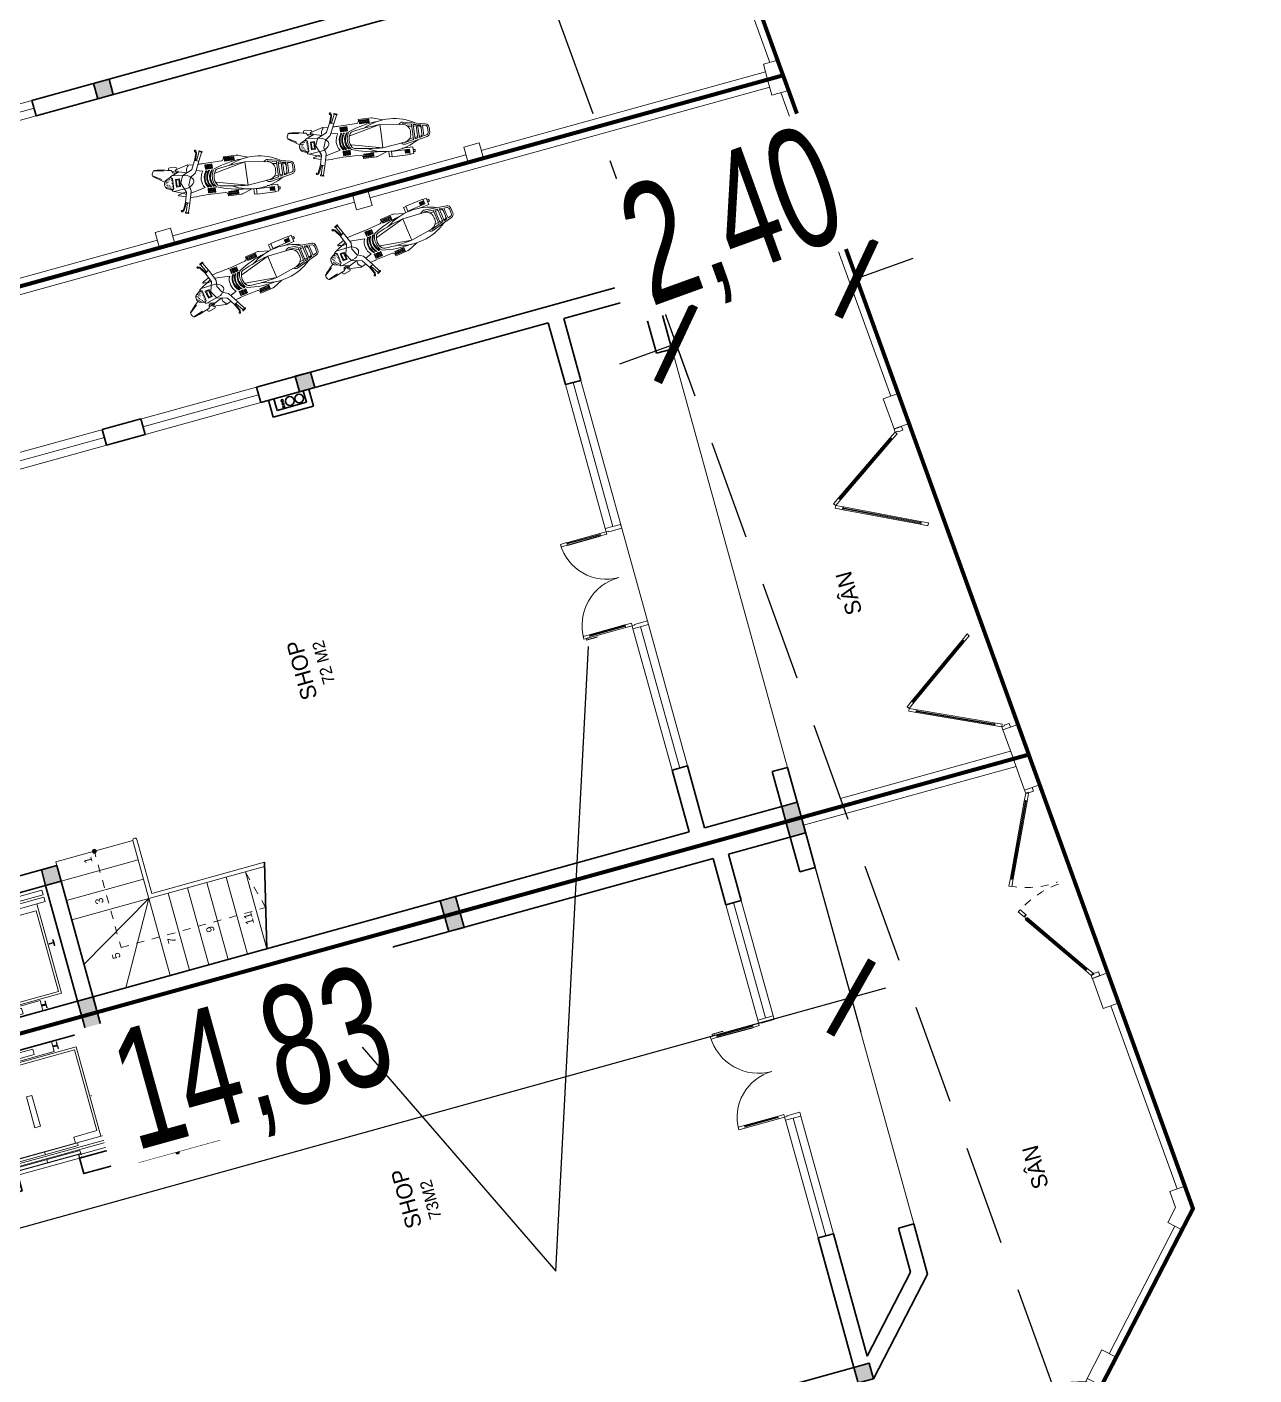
# Model space of a CAD drawing. Header units: metres. Extents: x 568336 to 569219, y 2065964 to 2066430.
# Drawn here: x 568554.39 to 568569.72, y 2066330.98 to 2066347.83 of the extents above; entities that cross this region are included whole.
import ezdxf

# ---------------------------------------------------------------- set-up
doc = ezdxf.new("R2010")
doc.units = ezdxf.units.M
for name, pattern in [('$AUDIT_BAD_LTYPE2', [0]), ('CENTER', [2, 1.25, -0.25, 0.25, -0.25]), ('HIDDEN', [0.375, 0.25, -0.125]), ('HIDDEN2', [0.1875, 0.125, -0.0625])]:
    doc.linetypes.add(name, pattern=pattern)
doc.layers.get('0').update_dxf_attribs({"linetype": 'CONTINUOUS'})
doc.layers.get('DEFPOINTS').update_dxf_attribs({"linetype": 'CONTINUOUS'})
for name, color, linetype, lineweight in [('-CENTER', 143, 'CENTER', 13), ('-CONCRETE', 1, 'CONTINUOUS', 35), ('-DOOR', 137, 'CONTINUOUS', 9), ('-FURNITURE', 46, 'CONTINUOUS', 9), ('-HATCH', 8, 'CONTINUOUS', 5), ('-KH', 143, 'CONTINUOUS', 13), ('-LINE1', 7, 'CONTINUOUS', 18), ('-LINE2', 252, 'CONTINUOUS', 9), ('-TEXT', 7, 'CONTINUOUS', 15), ('-WALL', 4, 'CONTINUOUS', 35), ('TEXT25', 2, 'CONTINUOUS', 13)]:
    doc.layers.add(name, color=color, linetype=linetype, lineweight=lineweight)
for name, color, linetype in [('-RANH GIOI LO DAT', 12, 'CONTINUOUS'), ('APOLIC', 7, 'CONTINUOUS'), ('RANHGIOI', 2, 'HIDDEN')]:
    doc.layers.add(name, color=color, linetype=linetype)
doc.styles.add('KTHUOC', font='', dxfattribs={"width": 0.8})
doc.styles.add('SVN_AVO_thuong', font='')
doc.styles.add('T1', font='', dxfattribs={"height": 200})
doc.styles.get('KTHUOC').set_extended_font_data('.VnArial NarrowH')
doc.styles.get('SVN_AVO_thuong').set_extended_font_data('SVN-Avo')
doc.styles.get('T1').set_extended_font_data('VNgeometric Light')
doc.dimstyles.new('tien', dxfattribs={"dimscale": 0, "dimtxt": 1.5, "dimasz": 0.75, "dimexe": 0.45, "dimexo": 0, "dimgap": 0.25, "dimtad": 1, "dimzin": 1, "dimtxsty": 'KTHUOC', "dimblk1": 'ARCHTICK', "dimblk2": 'ARCHTICK', "dimsah": 1, "dimcen": 1, "dimdle": 0.45, "dimclrd": 37, "dimclre": 37, "dimclrt": 7, "dimaunit": 1, "dimadec": 0, "dimazin": 0, "dimtfac": 1, "dimtix": 1, "dimtofl": 0, "dimtmove": 2, "dimatfit": 3, "dimldrblk": 'ARCHTICK', "dimfxl": 1, "dimtfill": 1, "dimtolj": 1, "dimtzin": 1, "dimarcsym": 0})

# ---------------------------------------------------------------- blocks, each defined once
blk = doc.blocks.new('X-5M-DH-2-CORE$0$A$C75E80C28')
at = {"layer": '-LINE2', "linetype": 'Continuous', "ltscale": 2}
for p, q in [((-731, -149), (731, -149)), ((-731, -1305), (-731, -149)), ((-557, -112), (-560, -112)), ((-510, -22), (-510, -51)), ((-507, -22), (-510, -22)), ((-510, -109), (-510, -79)), ((-507, -22), (-507, -51)), ((-507, -109), (-507, -79)), ((-456, -57), (-501, -57)), ((-456, -60), (-501, -60)), ((-456, -70), (-501, -70)), ((-456, -73), (-501, -73)), ((-453, -63), (-453, -67)), ((-450, -63), (-450, -67)), ((450, -63), (450, -67)), ((453, -63), (453, -67)), ((456, -57), (501, -57)), ((456, -60), (501, -60)), ((456, -70), (501, -70)), ((456, -73), (501, -73)), ((457, -112), (460, -112)), ((507, -22), (510, -22)), ((507, -22), (507, -51)), ((507, -109), (507, -79)), ((510, -22), (510, -51)), ((510, -109), (510, -79)), ((731, -1305), (731, -149)), ((-700, -179), (700, -179)), ((-700, -1225), (-700, -179)), ((700, -1225), (700, -179)), ((840, -1305), (-840, -1305)), ((-840, -1365), (-840, -1305)), ((-700, -1225), (-400, -1225)), ((425, -1309), (-425, -1309)), ((-425, -1343), (-425, -1309)), ((425, -1343), (-425, -1343)), ((-400, -1305), (-400, -1225)), ((0, -1309), (0, -1343)), ((700, -1225), (400, -1225)), ((400, -1305), (400, -1225)), ((425, -1343), (425, -1309)), ((840, -1365), (840, -1305)), ((840, -1365), (-840, -1365)), ((840, -1395), (-840, -1395)), ((-840, -1395), (-840, -1455)), ((-840, -1455), (-435, -1455)), ((-435, -1450), (-435, -1460)), ((-435, -1450), (-400, -1450)), ((-435, -1460), (-425, -1460)), ((-435, -1490), (-435, -1500)), ((-435, -1490), (-425, -1490)), ((-435, -1500), (-400, -1500)), ((-433, -1452), (-433, -1458)), ((-433, -1452), (-402, -1452)), ((-433, -1458), (-425, -1458)), ((-433, -1492), (-433, -1498)), ((-433, -1492), (-425, -1492)), ((-433, -1498), (-402, -1498)), ((430, -1406), (-430, -1406)), ((-430, -1406), (-430, -1446)), ((430, -1446), (-430, -1446)), ((-425, -1458), (-425, -1460)), ((-425, -1490), (-425, -1492)), ((-402, -1452), (-402, -1498)), ((400, -1450), (-400, -1450)), ((-400, -1450), (-400, -1500)), ((0, -1406), (0, -1446)), ((400, -1450), (400, -1500)), ((435, -1450), (400, -1450)), ((435, -1500), (400, -1500)), ((402, -1452), (402, -1498)), ((433, -1452), (402, -1452)), ((433, -1498), (402, -1498)), ((433, -1458), (425, -1458)), ((425, -1458), (425, -1460)), ((435, -1460), (425, -1460)), ((425, -1490), (425, -1492)), ((435, -1490), (425, -1490)), ((433, -1492), (425, -1492)), ((430, -1406), (430, -1446)), ((433, -1452), (433, -1458)), ((433, -1492), (433, -1498)), ((435, -1450), (435, -1460)), ((840, -1455), (435, -1455)), ((435, -1490), (435, -1500)), ((840, -1395), (840, -1455))]:
    blk.add_line(p, q, dxfattribs=at)
for points in [[(-450, 0), (-450, -130), (450, -130), (450, 0)], [(-200, -29), (200, -29), (200, -101), (-200, -101)], [(-36, -584), (36, -584), (36, -984), (-36, -984)]]:
    blk.add_lwpolyline(points, close=True, dxfattribs=at)
for points in [[(-780, -789), (-751, -789, 0.414214), (-750, -788), (-750, -784), (-750, -780, 0.414214), (-751, -779), (-780, -779, -0.256978), (-784, -782), (-798, -782, -0.414214), (-801, -779), (-804, -749, 0.414214), (-807, -746), (-812, -746), (-812, -784), (-812, -821), (-807, -821, 0.414214), (-804, -818), (-801, -789, -0.414214), (-798, -786), (-784, -786, -0.256978), (-780, -789)], [(780, -789), (751, -789, -0.414214), (750, -788), (750, -784), (750, -780, -0.414214), (751, -779), (780, -779, 0.256978), (784, -782), (798, -782, 0.414214), (801, -779), (804, -749, -0.414214), (807, -746), (812, -746), (812, -784), (812, -821), (807, -821, -0.414214), (804, -818), (801, -789, 0.414214), (798, -786), (784, -786, 0.256978), (780, -789)]]:
    blk.add_lwpolyline(points, format="xyb", dxfattribs=at)
for centre, radius, start, end in [((-501, -51), 9.4, 180, 270), ((-501, -79), 9.4, 90, 180), ((-501, -51), 6.2, 180, 270), ((-501, -79), 6.2, 90, 180), ((-456, -63), 6.2, 0, 90), ((-456, -63), 3, 0, 90), ((-456, -67), 6.2, 270, 0), ((-456, -67), 3, 270, 0), ((456, -63), 6.2, 90, 180), ((456, -67), 6.2, 180, 270), ((456, -63), 3, 90, 180), ((456, -67), 3, 180, 270), ((501, -51), 6.2, 270, 0), ((501, -51), 9.4, 270, 0), ((501, -79), 9.4, 0, 90), ((501, -79), 6.2, 0, 90)]:
    blk.add_arc(centre, radius, start, end, dxfattribs=at)
blk = doc.blocks.new('A$C5C575821')
at = {"layer": '-CONCRETE'}
h = blk.add_hatch(color=256, dxfattribs=at)
h.dxf.hatch_style = 1
h.paths.add_polyline_path([(0, 200), (0, 0), (200, 0), (200, 200)])
blk.add_lwpolyline([(0, 0), (200, 0), (200, 200), (0, 200)], close=True, dxfattribs=at)
blk = doc.blocks.new('A$C3F71457E')
at = {"layer": '-CONCRETE'}
blk.add_lwpolyline([(0, -100), (0, 400), (-1500, 400), (-1500, -1400), (0, -1400), (0, -900), (200, -900), (200, -1600), (-1700, -1600), (-1700, 600), (200, 600), (200, -100), (0, -100)], dxfattribs=at)
at = {"layer": '-LINE1'}
blk.add_line((0, -900), (0, -100), dxfattribs=at)
at = {"layer": '-WALL'}
for p in [(-1700, 400), (0, 400), (-1700, -1600), (0, -1600)]:
    blk.add_blockref('A$C5C575821', p, dxfattribs=at)
at = {"color": 2, "rotation": 90}
blk.add_blockref('X-5M-DH-2-CORE$0$A$C75E80C28', (-1500, -500), dxfattribs=at)
blk = doc.blocks.new('*U52')
for points in [[(22, 564), (22, 734), (50, 734), (50, 706), (27, 706), (27, 564)], [(0, 0), (50, 0), (50, -40), (60, -40), (60, -246), (0, -246)], [(1599, 0), (1549, 0), (1549, -40), (1539, -40), (1539, -246), (1599, -246)]]:
    blk.add_lwpolyline(points, close=True)
for points in [[(50, 670), (90, 670), (90, 770), (50, 770), (50, 670)], [(50, 673), (50, 100)], [(1549, 629), (1509, 629), (1509, 729), (1549, 729), (1549, 629)], [(1549, 632), (1549, 100)], [(50, 100), (90, 100), (90, 0), (50, 0), (50, 100)], [(1549, 100), (1509, 100), (1509, 0), (1549, 0), (1549, 100)]]:
    blk.add_lwpolyline(points)
at = {"ltscale": 0.3}
for points in [[(820, 0, 0.414214), (50, 770, 0.414214)], [(820, 0, -0.414214), (1549, 729, -0.414214)]]:
    blk.add_lwpolyline(points, format="xyb", dxfattribs=at)
at = {"layer": 'APOLIC', "linetype": '$AUDIT_BAD_LTYPE2'}
for p, q in [((70, 100), (70, 670)), ((90, 670), (90, 100)), ((1509, 629), (1509, 100)), ((1529, 100), (1529, 629))]:
    blk.add_line(p, q, dxfattribs=at)
blk = doc.blocks.new('CONG2')
at = {"layer": '-LINE1', "lineweight": 18}
blk.add_line((257137, -126793), (257137, -126693), dxfattribs=at)
at = {"ltscale": 100}
for p, q in [((255907, -126606), (256397, -125757)), ((256427, -125775), (255937, -126623)), ((256527, -125775), (257017, -126623)), ((257047, -126606), (256557, -125757))]:
    blk.add_line(p, q, dxfattribs=at)
for points in [[(256477, -125688), (256427, -125775), (256416, -125768), (256421, -125760), (256412, -125755), (256407, -125763), (256397, -125757), (256447, -125671)], [(256477, -125688), (256527, -125775), (256538, -125768), (256533, -125760), (256541, -125755), (256546, -125763), (256557, -125757), (256507, -125671)], [(255917, -126612), (255912, -126621), (255921, -126626), (255926, -126617), (255937, -126623), (255887, -126710), (255857, -126693), (255907, -126606)], [(257036, -126612), (257041, -126621), (257033, -126626), (257028, -126617), (257017, -126623), (257067, -126710), (257097, -126693), (257047, -126606)], [(257087, -126728), (257097, -126728), (257097, -126693), (257137, -126693), (257137, -126793), (257087, -126793)]]:
    blk.add_lwpolyline(points, close=True, dxfattribs=at)
at = {"color": 8, "ltscale": 100}
for points in [[(256412, -125755), (256421, -125760), (255921, -126626), (255912, -126621)], [(256541, -125755), (256533, -125760), (257033, -126626), (257041, -126621)]]:
    blk.add_lwpolyline(points, close=True, dxfattribs=at)
blk = doc.blocks.new('cong 2 canh')
at = {"ltscale": 100}
for p, q in [((547984, -107651), (547135, -108141)), ((547153, -108172), (548002, -107682)), ((549365, -108172), (548516, -107682)), ((548534, -107651), (549382, -108141))]:
    blk.add_line(p, q, dxfattribs=at)
for points in [[(548103, -107601), (548016, -107651), (548022, -107662), (548031, -107657), (548036, -107666), (548027, -107671), (548034, -107682), (548120, -107632)], [(548447, -107601), (548534, -107651), (548527, -107662), (548519, -107657), (548514, -107666), (548522, -107671), (548516, -107682), (548430, -107632)], [(547147, -108161), (547138, -108166), (547133, -108157), (547142, -108152), (547135, -108141), (547049, -108191), (547066, -108222), (547153, -108172)], [(549371, -108161), (549380, -108166), (549385, -108157), (549376, -108152), (549382, -108141), (549469, -108191), (549451, -108222), (549365, -108172)], [(547059, -108226), (547049, -108226), (547049, -108191), (547009, -108191), (547009, -108291), (547059, -108291)], [(549459, -108226), (549469, -108226), (549469, -108191), (549509, -108191), (549509, -108291), (549459, -108291)]]:
    blk.add_lwpolyline(points, close=True, dxfattribs=at)
at = {"color": 8, "ltscale": 100}
for points in [[(548004, -107666), (547999, -107657), (547133, -108157), (547138, -108166)], [(548514, -107666), (548519, -107657), (549385, -108157), (549380, -108166)]]:
    blk.add_lwpolyline(points, close=True, dxfattribs=at)
at = {"color": 8, "linetype": 'HIDDEN', "ltscale": 10}
for centre, start, end in [((547081, -108191), 0, 30), ((549469, -108191), 150, 180)]:
    blk.add_arc(centre, 1180, start, end, dxfattribs=at)
blk = doc.blocks.new('M11-T1')
at = {"layer": '-HATCH', "true_color": 0x8c8896}
h = blk.add_hatch(color=252, dxfattribs=at)
h.dxf.hatch_style = 1
edge = h.paths.add_edge_path()
edge.add_arc((202315, -426064), 24.6, 0, 360)
at = {"layer": '-DOOR'}
blk.add_line((198995, -434692), (203615, -434692), dxfattribs=at)
for points in [[(199145, -433492), (200671, -433492), (200671, -433692), (199145, -433692)], [(203465, -433492), (201971, -433492), (201971, -433692), (203465, -433692)]]:
    blk.add_lwpolyline(points, close=True, dxfattribs=at)
for points in [[(200671, -433592), (199145, -433592)], [(201971, -433592), (203465, -433592)]]:
    blk.add_lwpolyline(points, dxfattribs=at)
at = {"layer": '-KH', "linetype": 'HIDDEN2', "ltscale": 5}
blk.add_line((203565, -427939), (204065, -427814), dxfattribs=at)
blk.add_lwpolyline([(202315, -426064), (203565, -426064), (203565, -427939)], dxfattribs=at)
at = {"layer": '-KH'}
blk.add_circle((202315, -426064), 24.6, dxfattribs=at)
at = {"layer": '-LINE1'}
for p, q in [((202315, -426564), (202315, -425564)), ((202315, -425564), (202315, -426614)), ((202365, -425564), (202315, -425564)), ((202565, -426564), (202565, -425564)), ((202565, -425564), (202565, -426564)), ((202815, -426564), (202815, -425564)), ((202815, -425564), (202815, -426564)), ((203065, -425564), (203065, -426564)), ((203065, -426564), (203642, -425564)), ((203065, -426564), (204065, -425987)), ((203065, -426564), (202315, -426564)), ((203015, -426614), (202315, -426614)), ((203015, -427907), (203015, -426614)), ((203065, -427920), (203065, -426564))]:
    blk.add_line(p, q, dxfattribs=at)
at = {"layer": '-LINE1', "lineweight": 18}
for p, q in [((203065, -426564), (204065, -426564)), ((203065, -426814), (204065, -426814)), ((203065, -427064), (204065, -427064)), ((203065, -427314), (204065, -427314)), ((203065, -427564), (204065, -427564)), ((203065, -427814), (204065, -427814)), ((204065, -428064), (204065, -428064))]:
    blk.add_line(p, q, dxfattribs=at)
at = {"layer": '-LINE1', "linetype": 'Continuous', "ltscale": 10}
for p, q in [((196782, -436611), (198098, -437829)), ((198541, -437983), (200967, -437791))]:
    blk.add_line(p, q, dxfattribs=at)
for points in [[(204165, -437448), (204165, -434692)], [(198322, -437900), (198166, -437755), (198030, -437902), (198250, -438106)], [(198250, -438106), (198250, -438106), (198549, -438083), (198534, -437883), (198322, -437900)]]:
    blk.add_lwpolyline(points, dxfattribs=at)
for points in [[(196421, -436413), (196715, -436684), (196851, -436537), (196557, -436266)], [(203866, -437671), (204265, -437640), (204250, -437441), (203851, -437472)], [(200974, -437891), (201373, -437860), (201358, -437661), (200959, -437691)]]:
    blk.add_lwpolyline(points, close=True, dxfattribs=at)
at = {"layer": '-RANH GIOI LO DAT', "linetype": 'HIDDEN', "ltscale": 10, "const_width": 50}
blk.add_lwpolyline([(198250, -438106), (204265, -437640), (204265, -416359), (193265, -416359), (193265, -433492)], close=True, dxfattribs=at)
at = {"layer": '-WALL'}
for p, q in [((204265, -434692), (204265, -419864)), ((204065, -433492), (204065, -425564)), ((197465, -429064), (197465, -433492)), ((197465, -433492), (199145, -433492)), ((199145, -433692), (199145, -433492)), ((203465, -433692), (203465, -433492)), ((204065, -433492), (203465, -433492)), ((197265, -433692), (198345, -434692)), ((197559, -433692), (198423, -434492)), ((197559, -433692), (199145, -433692)), ((204065, -433692), (203465, -433692)), ((204065, -433692), (204065, -434506)), ((198995, -434492), (198423, -434492)), ((198995, -434692), (198995, -434492)), ((204065, -434492), (203615, -434492)), ((203615, -434492), (203615, -434692)), ((198995, -434692), (198345, -434692)), ((203615, -434692), (204265, -434692))]:
    blk.add_line(p, q, dxfattribs=at)
blk.add_lwpolyline([(202959, -427893), (203491, -428026), (203491, -428127), (203584, -427956), (203584, -428049), (204065, -428170)], dxfattribs=at)
at = {"layer": '-DOOR', "xscale": -0.8130081300813008, "yscale": 0.8130081300813009, "zscale": 0.8130081300813009, "rotation": 359.9999999999995}
blk.add_blockref('*U52', (201971, -433492), dxfattribs=at)
at = {"layer": '-DOOR', "rotation": 317.2126273919009}
blk.add_blockref('CONG2', (93908, -168621), dxfattribs=at)
at = {"layer": '-LINE1', "rotation": 4.329209901549923}
blk.add_blockref('cong 2 canh', (-352257, -371070), dxfattribs=at)
at = {"layer": '-WALL', "rotation": 180}
blk.add_blockref('A$C3F71457E', (202565, -424964), dxfattribs=at)
at = {"layer": '-WALL'}
for p in [(204065, -425564), (204065, -430264), (197265, -433692), (204065, -434692)]:
    blk.add_blockref('A$C5C575821', p, dxfattribs=at)
at = {"layer": '-TEXT', "style": 'T1'}
for s, p in [('1', (202417, -426007)), ('3', (202916, -426007)), ('5', (203585, -426007)), ('7', (203617, -426749)), ('9', (203617, -427249)), ('11', (203617, -427749))]:
    blk.add_text(s, height=100, rotation=360, dxfattribs=at).set_placement(p)
at = {"layer": 'TEXT25'}
for s, height, rotation, style, p in [('SHOP', 200, 0, 'SVN_AVO_thuong', (200610, -428766)), ('73M2', 150, 360, 'T1', (200646, -429028)), ('SÂN', 200, 0, 'SVN_AVO_thuong', (198999, -436445))]:
    blk.add_text(s, height=height, rotation=rotation, dxfattribs=dict(at, style=style)).set_placement(p)
blk = doc.blocks.new('A$C49AC32B8')
h = blk.add_hatch()
h.set_pattern_fill('ANSI31', color=256, scale=100, angle=405, style=0)
h.set_pattern_definition([(90, (1628.179, -139081.394), (-12.5, 1e-15), [])])
h.paths.add_polyline_path([(-545, -149), (-545, -107), (-667, -107), (-667, -149)])
h.paths.add_polyline_path([(-545, 276), (-545, 319), (-667, 319), (-667, 276)])
h = blk.add_hatch()
h.set_pattern_fill('ANSI31', color=256, scale=150, angle=315, style=0)
h.set_pattern_definition([(2e-15, (1485.97, -142180.918), (2e-15, 18.75), [])])
edge = h.paths.add_edge_path()
edge.add_arc((142, 1), 10, 291.0634, 432.0495)
edge.add_arc((142, 169), 10, 287.9505, 428.9366)
edge.add_arc((204, 63), 30, 298.7342, 336.6848)
edge.add_arc((204, 107), 30, 383.3152, 421.2658)
edge.add_line((152, 3), (218, 36))
edge.add_line((152, 167), (218, 133))
edge.add_line((146, 10), (129, 18))
edge.add_line((129, 18), (129, 82))
edge.add_line((129, 146), (129, 82))
edge.add_line((146, 159), (129, 146))
edge.add_arc((153, 85), 85.6, 336.6848, 359.9863)
edge.add_arc((153, 85), 85.6, 360.0137, 383.3152)
for points in [[(-244, 438, 1), (-248, 447), (-248, 447), (-280, 433), (-280, 433, 1), (-276, 424)], [(-10, -301), (-42, -189), (7, -167), (7, -167), (-21, -52), (-21, -52, -0.213812), (-21, -44), (-21, -44), (32, 67), (32, 67, 0.201882), (33, 75), (33, 75), (0, 164), (0, 164, 0.201882), (-5, 169), (-5, 169), (-117, 220), (-117, 220, -0.213812), (-123, 226), (-123, 226), (-175, 332), (-175, 332), (-226, 318), (-278, 434)], [(-185, 330), (-211, 418), (-211, 418, -0.119246), (-211, 432), (-211, 432), (-207, 453)], [(-199, 441, 2.509808), (-207, 452)], [(-199, 441), (-201, 433), (-201, 433, 0.119246), (-200, 418), (-200, 418), (-175, 332)], [(-1030, 202, 0.218308), (-1079, 224), (-1079, 224), (-1360, 164), (-1360, 164, 0.353851), (-1399, 115), (-1399, 85), (-1399, 54, 0.353851), (-1360, 5), (-1360, 5), (-1079, -55), (-1079, -55, 0.218308), (-1030, -33)], [(-594, 214, 0.25966), (-1245, 189, 0.25966)], [(-1075, 205), (-1073, 197), (-1073, 197, 0.379173), (-1161, 98)], [(-403, 141, 0.365685), (-444, 190, 0.035711), (-794, 231), (-1073, 197)], [(-839, 284), (-712, 329), (-712, 329, -0.085491), (-702, 331), (-535, 331), (-535, 315), (-535, 315, 0.389594), (-508, 286), (-508, 286), (-285, 281), (-285, 281, 0.038668), (-280, 281), (-280, 281, 0.005075), (-210, 283)], [(-765, -104, 0.080514), (-403, -28), (-403, -28, 0.201101), (-366, 85), (-366, 85, 0.201101), (-403, 198), (-403, 198, 0.080514), (-765, 273)], [(-415, -4, 0.315879), (-415, 173)], [(-75, -66), (-259, -18), (-259, -18, 0.336681), (-259, 187), (-259, 187), (-176, 209)], [(-226, 318), (-163, 182), (-163, 182, 0.213812), (-158, 176), (-158, 176), (-95, 132), (-61, 38), (-81, -36), (-81, -36, 0.213812), (-81, -44), (-81, -44), (-42, -189)], [(-149, 279), (-78, 291), (74, 249, -1.090751), (74, 234, 0.1744), (38, 220), (146, 178), (146, 178, -0.70664), (146, 159)], [(137, 182), (-58, 160), (-58, 160, 0.114874), (-118, 116), (-118, 116, 0.363628), (-118, 51), (-118, 51, 0.117419), (-57, 6)], [(-64, 196, 0.330008), (-78, 272), (-78, 272, -0.752015), (-78, 291)], [(232, 118, 0.024274), (362, 201), (362, 201, 0.338506), (373, 235), (373, 235), (373, 235), (364, 260), (364, 260, 0.338506), (333, 279), (333, 279, 0.032613), (128, 248), (128, 248), (127, 238), (53, 214)], [(160, 255, 0.671768), (145, 286), (145, 286), (70, 279), (70, 279, 0.734542), (71, 250)], [(-1280, 161, 0.112845), (-1300, 121)], [(-1300, 49, 0.112845), (-1280, 9)], [(-1073, -27, -0.379173), (-1161, 72, 0.379173), (-1073, -27), (-1073, -27), (-1075, -35)], [(-1073, -27), (-794, -61), (-794, -61, 0.035711), (-444, -21), (-444, -21, 0.365685), (-403, 28)], [(-17, -71), (146, -9), (146, -9, 0.70664), (146, 10)], [(152, 3), (218, 36), (218, 36, 0.167121), (231, 51), (231, 51, 0.102024), (238, 85), (238, 85, 0.102024), (231, 119), (231, 119, 0.167121), (218, 133), (218, 133), (152, 167)], [(-1245, -19, 0.25966), (-594, -44)], [(-61, -117), (-136, -117), (-136, -117, 0.010417), (-280, -111), (-280, -111, 0.038668), (-285, -111), (-285, -111), (-508, -116), (-508, -116, 0.389594), (-535, -146), (-535, -146), (-535, -161), (-702, -161, -0.085491), (-712, -159), (-712, -159), (-839, -114)], [(38, -50, 0.1744), (74, -64), (74, -64, -1.090751), (74, -79), (74, -79), (-9, -102)], [(7, -167), (43, -249), (43, -249, 0.119246), (51, -261), (51, -261), (58, -266)], [(-12, -302, 1), (-9, -312), (-9, -312), (24, -302), (24, -302, 1), (22, -292)], [(-3, -171), (34, -256), (34, -256, 0.119246), (43, -267), (43, -267), (59, -280)], [(59, -280, 2.509808), (58, -266)]]:
    blk.add_lwpolyline(points, format="xyb")
for points in [[(-276, 424), (-244, 438)], [(-197, 326), (-246, 437)], [(-1075, 205), (-1186, 181), (-1186, 85), (-1186, -11), (-1075, -35)], [(-403, 28), (-794, -61), (-794, -61), (-794, 85), (-794, 231), (-794, 231), (-403, 141)], [(38, 220), (-61, 195)], [(82, 203), (118, 217), (127, 238)], [(227, 253), (352, 275)], [(263, 153), (373, 216)], [(-1262, 151), (-1289, 148)], [(-1262, 19), (-1289, 21)], [(-1206, 156), (-1242, 153)], [(-1206, 13), (-1242, 17)], [(-1136, 164), (-1186, 158)], [(-1136, 6), (-1186, 11)], [(-58, 6), (131, -14)], [(146, 159), (129, 146), (129, 82), (129, 18), (146, 10)], [(-1121, -185), (-1165, -185), (-1165, -99), (-1031, -99)], [(-859, -116), (-859, -185), (-892, -185)], [(38, -50), (-21, -44)], [(-14, -176), (19, -293)], [(-12, -302), (22, -292)]]:
    blk.add_lwpolyline(points)
for points in [[(-1242, 169), (-1242, 85), (-1242, 1), (-1242, 1), (-1206, -7), (-1206, -7), (-1206, 85), (-1206, 177), (-1206, 177)], [(-667, 319), (-667, 276), (-545, 276), (-545, 319)], [(-382, 207), (-382, 262), (-373, 262), (-373, 207)], [(-362, 207), (-362, 262), (-353, 262), (-353, 207)], [(-342, 207), (-342, 262), (-333, 262), (-333, 207)], [(-322, 207), (-322, 262), (-313, 262), (-313, 207)], [(-302, 207), (-302, 262), (-293, 262), (-293, 207)], [(-1262, 165), (-1300, 157), (-1300, 85), (-1300, 13), (-1300, 13), (-1262, 5), (-1262, 85)], [(-1161, 85), (-1161, 98)], [(-1161, 85), (-1161, 72)], [(95, 132), (95, 35), (44, 35), (44, 132)], [(85, 122), (85, 45), (54, 45), (54, 122)], [(-1165, -135), (-1165, -161), (-1188, -161), (-1188, -135)], [(-892, -190), (-892, -123), (-1121, -123), (-1121, -190)], [(-1111, -130), (-1111, -138), (-1063, -138), (-1063, -130)], [(-1111, -145), (-1111, -152), (-1063, -152), (-1063, -145)], [(-1111, -159), (-1111, -167), (-1063, -167), (-1063, -159)], [(-667, -149), (-667, -107), (-545, -107), (-545, -149)], [(-382, -37), (-382, -92), (-373, -92), (-373, -37)], [(-362, -37), (-362, -92), (-353, -92), (-353, -37)], [(-342, -37), (-342, -92), (-333, -92), (-333, -37)], [(-322, -37), (-322, -92), (-313, -92), (-313, -37)], [(-302, -37), (-302, -92), (-293, -92), (-293, -37)]]:
    blk.add_lwpolyline(points, close=True)
for points in [[(-366, 187), (-379, 187), (-379, 187, -0.363938), (-379, -18), (-379, -18), (-366, -18), (-366, -18, 0.336681)], [(-329, 187), (-342, 187), (-342, 187, -0.363938), (-342, -18), (-342, -18), (-329, -18), (-329, -18, 0.336681)], [(-311, 187), (-298, 187), (-298, 187, -0.336681), (-298, -18), (-298, -18), (-311, -18), (-311, -18, 0.363938)], [(-1379, 115), (-1379, 85), (-1379, 54), (-1379, 54, 0.353851), (-1356, 25), (-1356, 25), (-1320, 17), (-1320, 17), (-1320, 85), (-1320, 152), (-1320, 152), (-1356, 145), (-1356, 145, 0.353851)]]:
    blk.add_lwpolyline(points, format="xyb", close=True)
blk = doc.blocks.new('M29-T1')
at = {"layer": '-HATCH', "true_color": 0x8c8896}
h = blk.add_hatch(color=252, dxfattribs=at)
h.dxf.hatch_style = 1
edge = h.paths.add_edge_path()
edge.add_arc((197134, -826117), 24.6, 0, 360)
at = {"layer": '-CONCRETE'}
for centre, radius in [((201855, -829880, 0), 13), ((201894, -829880, 0), 13), ((201935, -829880, 0), 13), ((201905, -829971, 0), 55), ((201905, -830091, 0), 55)]:
    blk.add_circle(centre, radius, dxfattribs=at)
at = {"layer": '-DOOR'}
for p, q in [((202085, -826116), (202085, -827616)), ((201986, -828116), (201986, -827616)), ((202185, -828116), (202185, -827616)), ((202085, -828116), (202085, -829616)), ((198018, -833344), (196185, -833344)), ((201185, -833344), (199318, -833344)), ((198018, -833444), (196185, -833444)), ((198018, -833544), (196185, -833544)), ((201185, -833544), (198018, -833544)), ((199318, -833444), (201185, -833444))]:
    blk.add_line(p, q, dxfattribs=at)
blk.add_lwpolyline([(201985, -829616), (201985, -826116), (202185, -826116), (202185, -829616)], close=True, dxfattribs=at)
blk.add_lwpolyline([(195835, -834744), (201265, -834744)], dxfattribs=at)
at = {"layer": '-KH', "linetype": 'HIDDEN2', "ltscale": 5}
blk.add_line((195884, -827992), (196384, -827867), dxfattribs=at)
blk.add_lwpolyline([(197159, -826117), (195884, -826117), (195884, -827992)], dxfattribs=at)
at = {"layer": '-KH'}
blk.add_circle((197134, -826117), 24.6, dxfattribs=at)
at = {"layer": '-LINE1'}
for p, q in [((196384, -826617), (195807, -825617)), ((196384, -825617), (196384, -826617)), ((196634, -826617), (196634, -825617)), ((196884, -826617), (196884, -825617)), ((197085, -825616), (197134, -825616)), ((197134, -825616), (197134, -826617)), ((196384, -826617), (195384, -826040)), ((196384, -828117), (196384, -826617)), ((196384, -826617), (197134, -826617)), ((196434, -828130), (196434, -826667)), ((196434, -826667), (197134, -826667))]:
    blk.add_line(p, q, dxfattribs=at)
at = {"layer": '-LINE1', "lineweight": 18}
for p, q in [((196384, -826617), (195384, -826617)), ((196384, -826867), (195384, -826867)), ((196384, -827117), (195384, -827117)), ((196384, -827367), (195384, -827367)), ((196384, -827617), (195384, -827617)), ((196384, -827867), (195384, -827867))]:
    blk.add_line(p, q, dxfattribs=at)
at = {"layer": '-LINE1'}
for points in [[(204085, -831412), (204085, -826612)], [(204085, -836796), (204085, -831612)], [(195285, -835278), (195285, -837485)], [(199962, -837223), (203985, -836912)]]:
    blk.add_lwpolyline(points, dxfattribs=at)
at = {"layer": '-LINE1', "ltscale": 10}
for points in [[(203985, -831612), (204185, -831612), (204185, -831412), (203985, -831412)], [(203985, -836996), (204185, -836996), (204185, -836796), (203985, -836796)], [(199571, -837353), (199970, -837323), (199955, -837123), (199556, -837154)], [(195185, -837693), (195583, -837662), (195568, -837463), (195184, -837492)]]:
    blk.add_lwpolyline(points, close=True, dxfattribs=at)
at = {"layer": '-LINE1'}
blk.add_arc((197134, -826642), 25, 270, 90, dxfattribs=at)
at = {"layer": '-RANH GIOI LO DAT', "linetype": 'HIDDEN', "ltscale": 10, "const_width": 50}
blk.add_lwpolyline([(195185, -837693), (204185, -836996), (204185, -816412), (195185, -816412)], close=True, dxfattribs=at)
at = {"layer": '-WALL', "linetype": 'Continuous', "ltscale": 10}
for p, q in [((195185, -819916), (195185, -834744)), ((195385, -833344), (195385, -825616)), ((201985, -833344), (201985, -829616)), ((202185, -834744), (202185, -829616)), ((196185, -833344), (195385, -833344)), ((201985, -833344), (201185, -833344)), ((196185, -833544), (195385, -833544)), ((195385, -833544), (195385, -834544)), ((201985, -833544), (201185, -833544)), ((201985, -834544), (201985, -833544)), ((195385, -834544), (195835, -834544)), ((201259, -834544), (201985, -834544)), ((195185, -834744), (195835, -834744)), ((201259, -834744), (202185, -834744))]:
    blk.add_line(p, q, dxfattribs=at)
at = {"layer": '-WALL', "color": 250}
for p, q in [((201985, -827616), (202185, -827616)), ((201985, -828116), (202185, -828116))]:
    blk.add_line(p, q, dxfattribs=at)
at = {"layer": '-WALL'}
for p, q in [((202185, -829616), (201985, -829616)), ((201986, -829616), (202185, -829616)), ((201765, -830237), (201765, -829717)), ((201765, -829717), (201985, -829717)), ((201835, -830167), (201835, -829787)), ((201835, -829787), (201985, -829787)), ((201835, -830167), (201985, -830167)), ((201765, -830237), (201985, -830237)), ((196185, -833344), (196185, -833544)), ((201185, -833344), (201185, -833544)), ((195985, -833544), (195985, -833544))]:
    blk.add_line(p, q, dxfattribs=at)
blk.add_lwpolyline([(202185, -827616), (201985, -827616), (201985, -828116), (202185, -828116)], close=True, dxfattribs=at)
blk.add_lwpolyline([(195384, -827867), (196434, -828130)], dxfattribs=at)
at = {"layer": '-WALL', "linetype": 'Continuous', "ltscale": 10}
for points in [[(195835, -834744), (195835, -834544)], [(201259, -834744), (201259, -834544)]]:
    blk.add_lwpolyline(points, dxfattribs=at)
at = {"layer": '-DOOR', "xscale": 0.8130081300813011, "yscale": 0.8130081300813011, "zscale": 0.8130081300813011, "rotation": 359.9998801982917}
blk.add_blockref('*U52', (198018, -833344), dxfattribs=at)
at = {"layer": '-DOOR', "rotation": 3.879859913935801}
blk.add_blockref('CONG2', (-65565, -728151), dxfattribs=at)
at = {"layer": '-DOOR', "xscale": -1, "rotation": 4.970649639948741}
blk.add_blockref('CONG2', (440761, -688967), dxfattribs=at)
at = {"layer": '-FURNITURE', "rotation": 97.65465326188834}
for p in [(203558, -829408), (203558, -831158)]:
    blk.add_blockref('A$C49AC32B8', p, dxfattribs=at)
at = {"layer": '-WALL', "xscale": -1, "rotation": 180}
blk.add_blockref('A$C3F71457E', (196885, -825016), dxfattribs=at)
at = {"layer": '-WALL', "xscale": -1}
for p in [(195385, -825616), (195385, -830317), (202185, -830317), (195385, -834744), (202185, -834744)]:
    blk.add_blockref('A$C5C575821', p, dxfattribs=at)
at = {"layer": '-TEXT', "style": 'T1'}
for s, p in [('5', (195765, -826081)), ('3', (196480, -826060)), ('1', (197009, -826060)), ('7', (195765, -826802)), ('9', (195770, -827302)), ('11', (195732, -827802))]:
    blk.add_text(s, height=100, rotation=0, dxfattribs=at).set_placement(p)
at = {"layer": 'TEXT25'}
for s, height, rotation, style, p in [('SHOP', 200, 360, 'SVN_AVO_thuong', (198244, -829319)), ('72 M2', 150, 0, 'T1', (198365, -829580)), ('SÂN', 200, 0, 'SVN_AVO_thuong', (197453, -836162))]:
    blk.add_text(s, height=height, rotation=rotation, dxfattribs=dict(at, style=style)).set_placement(p)
blk = doc.blocks.new('M30-T1')
at = {"layer": '-DOOR'}
blk.add_line((197299, -893309), (197299, -894808), dxfattribs=at)
blk.add_lwpolyline([(197399, -894808), (197399, -891308), (197199, -891308), (197199, -894808)], close=True, dxfattribs=at)
at = {"layer": '-LINE1'}
for points in [[(195299, -892054), (195299, -895854)], [(195299, -896054), (195299, -899854)], [(195299, -900054), (195299, -903738)], [(195399, -903823), (199406, -903513)]]:
    blk.add_lwpolyline(points, dxfattribs=at)
at = {"layer": '-LINE1', "ltscale": 10}
for points in [[(195199, -896054), (195399, -896054), (195399, -895854), (195199, -895854)], [(195199, -900054), (195399, -900054), (195399, -899854), (195199, -899854)], [(195199, -903938), (195399, -903927), (195399, -903738), (195199, -903738)]]:
    blk.add_lwpolyline(points, close=True, dxfattribs=at)
at = {"layer": '-RANH GIOI LO DAT', "linetype": 'HIDDEN', "ltscale": 10, "const_width": 50}
blk.add_lwpolyline([(204199, -903242), (204199, -883354), (195199, -883354), (195199, -903938)], close=True, dxfattribs=at)
at = {"layer": '-WALL'}
for p, q in [((197199, -894808), (197199, -900473)), ((197399, -894808), (197199, -894808)), ((197199, -894808), (197399, -894808)), ((197399, -899076), (197399, -894808))]:
    blk.add_line(p, q, dxfattribs=at)
at = {"layer": '-FURNITURE', "xscale": -0.9999999999999999, "rotation": 262.3453467381117}
for p in [(195826, -896350), (195826, -898100)]:
    blk.add_blockref('A$C49AC32B8', p, dxfattribs=at)
at = {"layer": '-WALL'}
blk.add_blockref('A$C5C575821', (197199, -895808), dxfattribs=at)
blk = doc.blocks.new('_ArchTick')
at = {"color": 0, "linetype": 'ByBlock', "const_width": 0.15}
blk.add_lwpolyline([(-0.5, -0.5), (0.5, 0.5)], dxfattribs=at)
blk = doc.blocks.new('*D156')
at = {"color": 37, "lineweight": -2, "transparency": 16777216}
for p, q in [((568564.064, 2066337.954), (568564.809, 2066335.265)), ((568549.965, 2066331.62), (568565.122, 2066335.819)), ((568549.774, 2066333.996), (568550.519, 2066331.307))]:
    blk.add_line(p, q, dxfattribs=at)
at = {"layer": 'DEFPOINTS', "color": 0, "transparency": 16777216}
for p in [(568564.064, 2066337.954), (568564.688, 2066335.699), (568549.774, 2066333.996)]:
    blk.add_point(p, dxfattribs=at)
at = {"color": 37, "lineweight": -2, "transparency": 16777216, "xscale": 0.75, "yscale": 0.75, "zscale": 0.75}
for p, rotation in [((568564.688, 2066335.699), 15.48328033104597), ((568550.399, 2066331.74), 195.483280331046)]:
    blk.add_blockref('_ArchTick', p, dxfattribs=dict(at, rotation=rotation))
at = {"color": 7, "transparency": 16777216, "insert": (568557.236, 2066334.829), "char_height": 1.5, "attachment_point": 5, "rotation": 15.4833, "style": 'KTHUOC', "bg_fill": 3, "box_fill_scale": 1.1, "bg_fill_color": 256, "bg_fill_true_color": 13158600, "bg_fill_transparency": 0}
blk.add_mtext('\\A1;14,83 ', dxfattribs=at)
blk = doc.blocks.new('*D157')
at = {"color": 37, "lineweight": -2, "transparency": 16777216}
for p, q in [((568564.456, 2066345.511), (568564.908, 2066344.262)), ((568564.755, 2066344.685), (568565.461, 2066344.94)), ((568562.2, 2066344.695), (568562.652, 2066343.445)), ((568562.498, 2066343.869), (568561.793, 2066343.613))]:
    blk.add_line(p, q, dxfattribs=at)
at = {"color": 37, "lineweight": -2, "transparency": 16777216, "xscale": 0.75, "yscale": 0.75, "zscale": 0.75}
for p, rotation in [((568564.755, 2066344.685), 199.8842788587154), ((568562.498, 2066343.869), 19.88427885871545)]:
    blk.add_blockref('_ArchTick', p, dxfattribs=dict(at, rotation=rotation))
at = {"color": 7, "transparency": 16777216, "insert": (568563.235, 2066345.359), "char_height": 1.5, "attachment_point": 5, "rotation": 19.8843, "style": 'KTHUOC', "bg_fill": 3, "box_fill_scale": 1.1, "bg_fill_color": 256, "bg_fill_true_color": 13158600, "bg_fill_transparency": 0}
blk.add_mtext('\\A1;2,40 ', dxfattribs=at)
at = {"layer": 'DEFPOINTS', "color": 0, "transparency": 16777216}
for p in [(568564.456, 2066345.511), (568562.2, 2066344.695), (568564.755, 2066344.685)]:
    blk.add_point(p, dxfattribs=at)

msp = doc.modelspace()

# ---------------------------------------------------------------- block references
at = {"layer": '-WALL', "color": 2, "true_color": 0xf1eb1f, "xscale": 0.001, "yscale": 0.001, "zscale": 0.001, "rotation": 105.4590240769039}
msp.add_blockref('M11-T1', (568199.547, 2066025.207), dxfattribs=at)

# ---------------------------------------------------------------- next in the draw order: block references
at = {"layer": '-CENTER', "xscale": 0.001, "yscale": 0.001, "zscale": 0.001, "rotation": 105.4590240790866}
msp.add_blockref('M29-T1', (567811.548, 2065927.325), dxfattribs=at)

# ---------------------------------------------------------------- next in the draw order: linework, layer by layer
at = {"layer": 'RANHGIOI', "color": 12, "ltscale": 5}
msp.add_line((568554.656, 2066365.553), (568569.722, 2066323.895), dxfattribs=at)

# ---------------------------------------------------------------- next in the draw order: block references
at = {"layer": '-CENTER', "xscale": 0.001, "yscale": 0.001, "zscale": 0.001, "rotation": 105.4590240816413}
msp.add_blockref('M30-T1', (567744.632, 2065918.142), dxfattribs=at)

# ---------------------------------------------------------------- next in the draw order: dimensions: what is measured, and where the dimension line sits
for p1, p2, distance, picture, middle in [((568562.2, 2066344.695), (568564.456, 2066345.511), -0.879, '*D157', (568563.235, 2066345.359)), ((568549.774, 2066333.996), (568564.064, 2066337.954), -2.34, '*D156', (568557.236, 2066334.829))]:
    dim = msp.add_aligned_dim(p1=p1, p2=p2, distance=distance, dimstyle='tien', override={"dimscale": 1, "dimpost": ' '})
    dim.commit()
    dim.dimension.update_dxf_attribs({"geometry": picture, "text_midpoint": middle})

# ---------------------------------------------------------------- next in the draw order: linework, layer by layer
at = {"color": 2}
msp.add_lwpolyline([(568558.578, 2066335.077), (568560.998, 2066332.281), (568561.404, 2066340.085)], dxfattribs=at)

doc.saveas('drawing.dxf')
